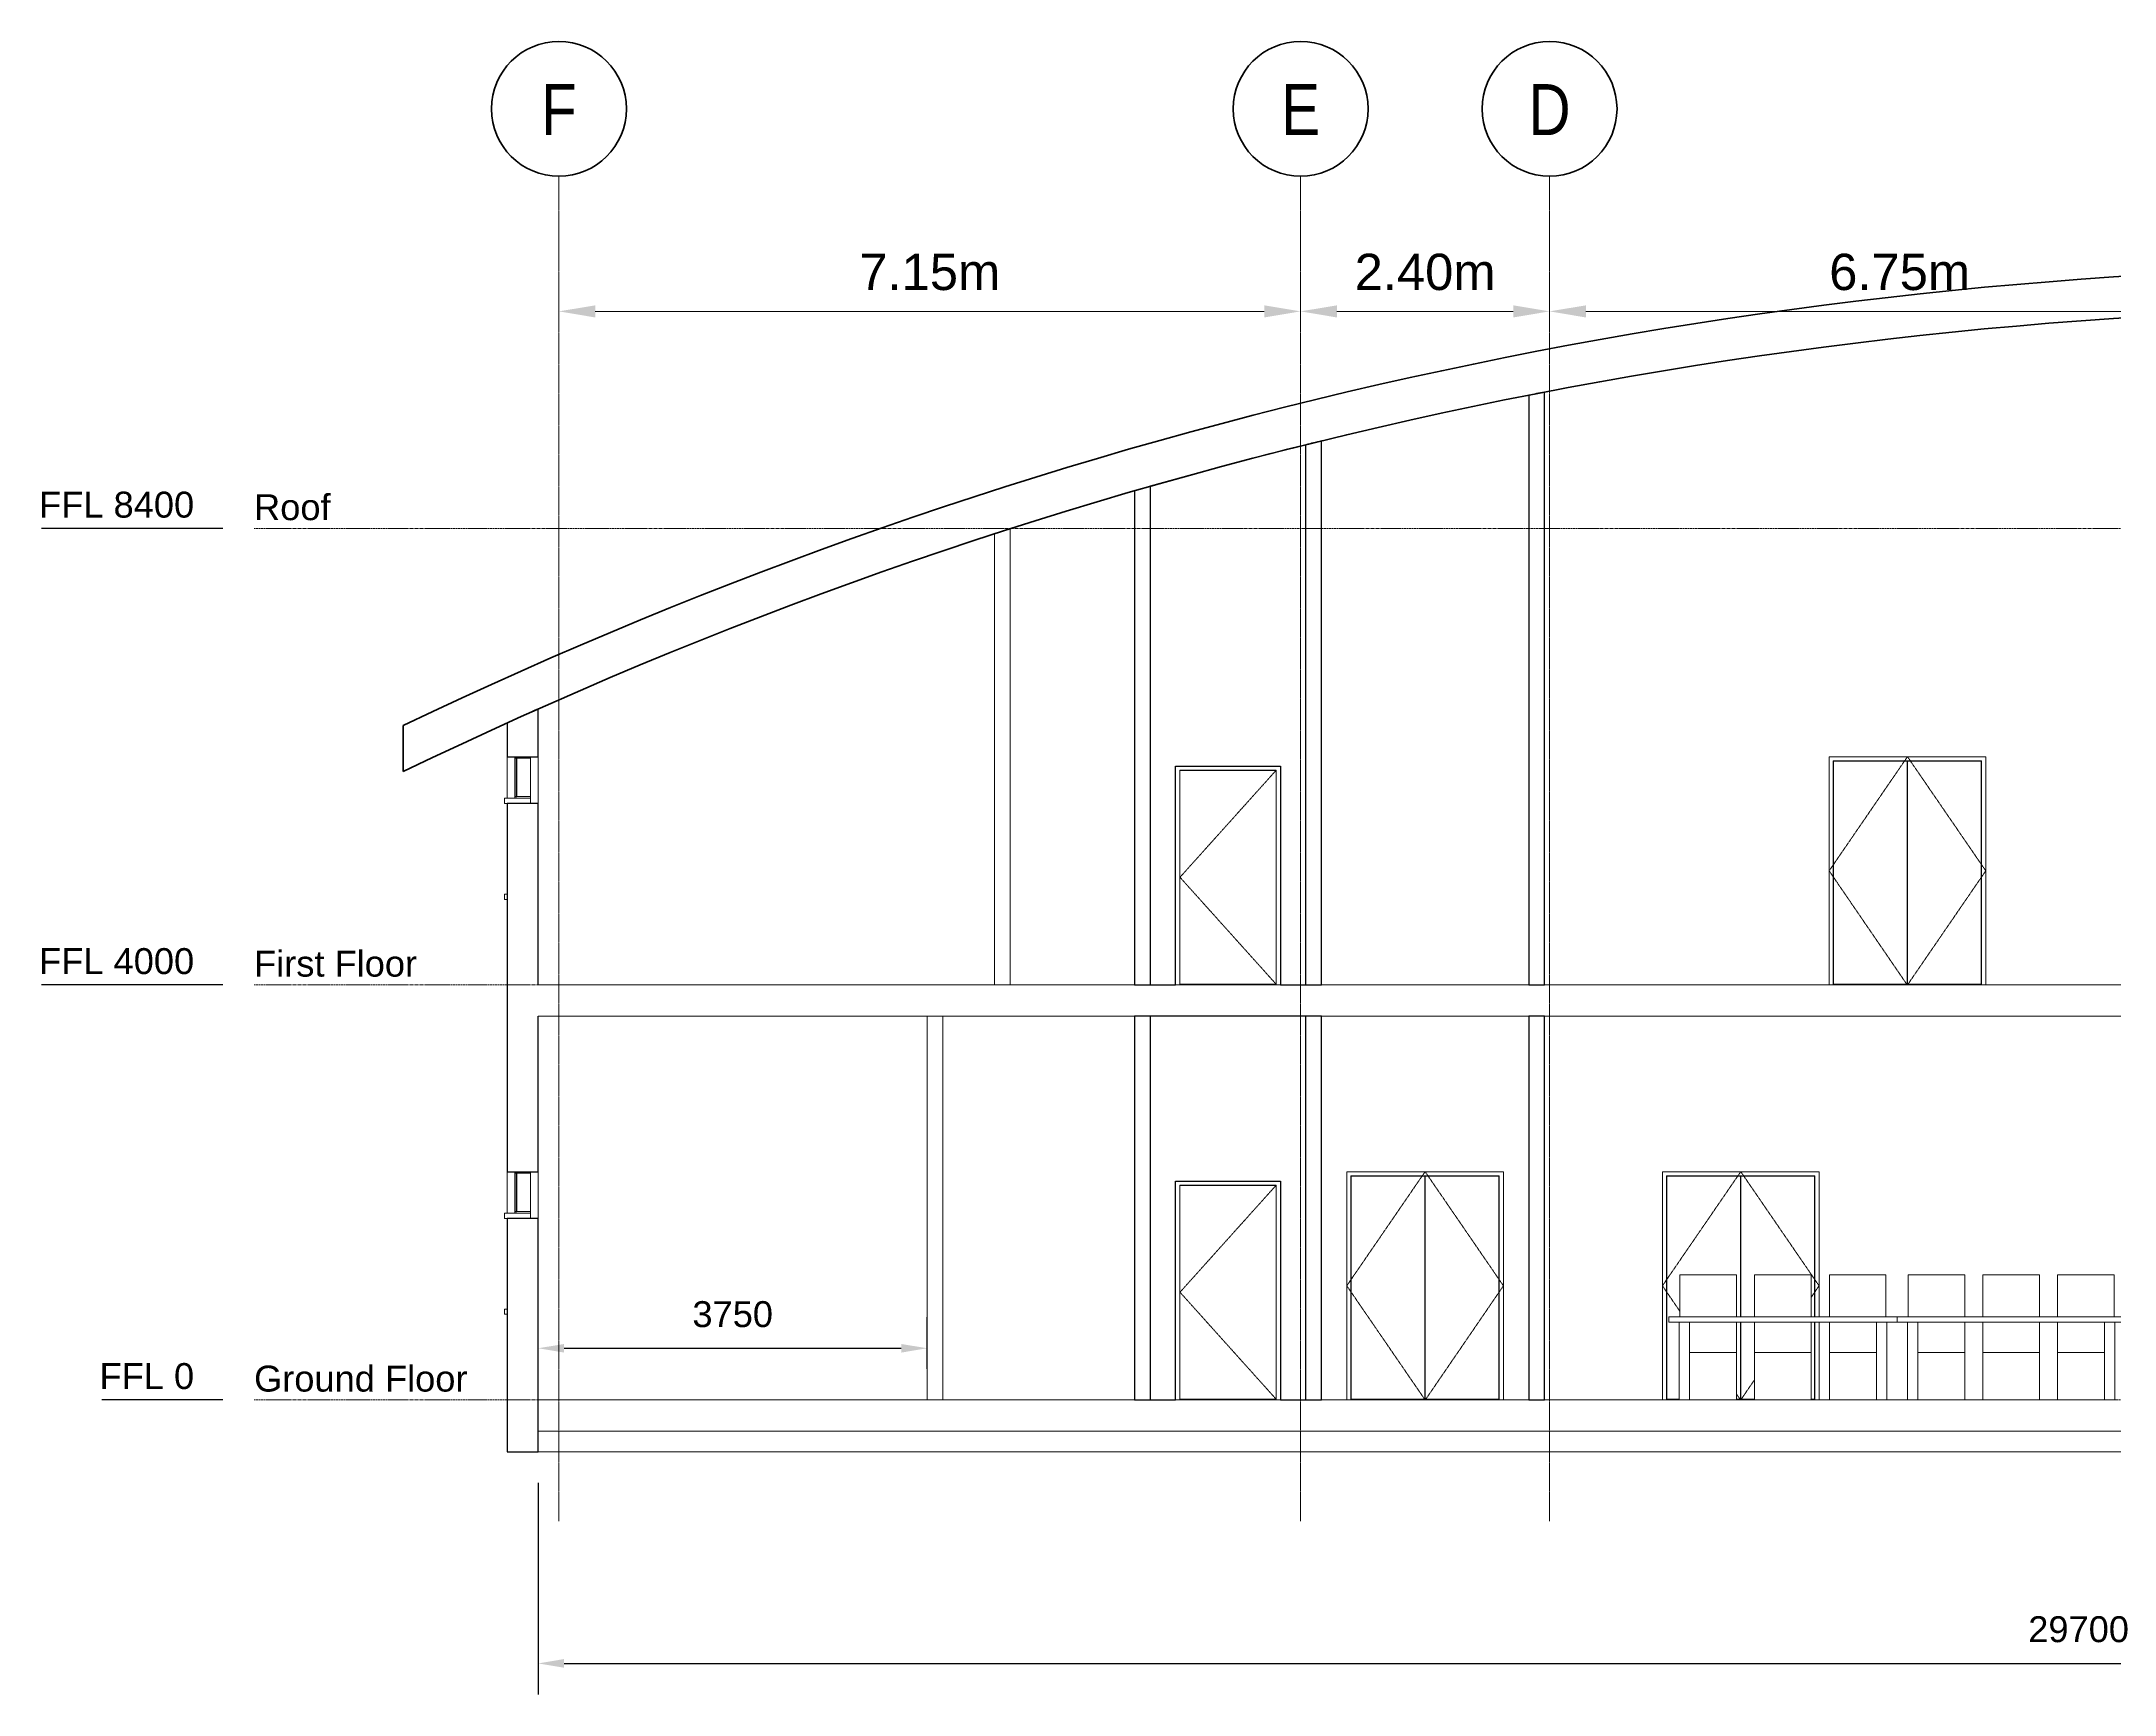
# Model space of a CAD drawing. Header units: millimetres. Extents: x -11910 to 25931, y -2840 to 13095.
# Drawn here: x -11910 to 8075, y -2840 to 13095 of the extents above; entities that cross this region are included whole.
import ezdxf

# ---------------------------------------------------------------- set-up
doc = ezdxf.new("R2010")
doc.units = ezdxf.units.MM
for name, pattern in [('AEC_Centre', [24, 12, -4, 4, -4]), ('Elevation Swing', [3, 2, -1]), ('Grid Line', [21, 12, -3, 3, -3])]:
    doc.linetypes.add(name, pattern=pattern)
for name, color, linetype, lineweight in [('A-G22-M-FloorOutline', 6, 'Continuous', 15), ('A-G24-M-Roofs', 4, 'Continuous', 15), ('A-G25-M-Walls', 7, 'Continuous', 15), ('A-G252-M-WallsInterior', 7, 'Continuous', 15), ('A-G321-M-WindowCills', 3, 'Continuous', 15), ('A-G321-M-Windows', 6, 'Continuous', 15), ('A-G322-M-DoorFrames', 1, 'Continuous', 15), ('A-G322-M-Doors', 1, 'Continuous', 15), ('A-G4-M-FFE', 5, 'Continuous', 15), ('A-G421-M-GridsStructural', 1, 'Continuous', 5), ('A-Z051-M-Levels', 6, 'Continuous', 5), ('A-Z23-D-Dimensions', 7, 'Continuous', 5)]:
    doc.layers.add(name, color=color, linetype=linetype, lineweight=lineweight)
doc.styles.add('WF-2.5', font='arial.ttf', dxfattribs={"height": 2.5})
doc.styles.add('WF-3.5', font='arial.ttf', dxfattribs={"height": 3.5})
doc.dimstyles.new('WF-Dims', dxfattribs={"dimtxt": 2.5, "dimasz": 2.5, "dimexe": 3, "dimexo": 3, "dimgap": 2, "dimtad": 1, "dimdec": 0, "dimzin": 0, "dimdsep": 46, "dimtxsty": 'WF-2.5', "dimcen": 0, "dimadec": 0, "dimazin": 0, "dimtfac": 1, "dimtdec": 0, "dimtix": 1, "dimtofl": 0, "dimtmove": 0, "dimatfit": 3, "dimfxl": 1, "dimtolj": 1, "dimtzin": 0, "dimarcsym": 0})
doc.dimstyles.new('WF-Dims-Grid', dxfattribs={"dimtxt": 3.5, "dimasz": 3.5, "dimexe": 3, "dimexo": 3, "dimgap": 2, "dimtad": 1, "dimlfac": 0.001, "dimzin": 0, "dimdsep": 46, "dimtxsty": 'WF-3.5', "dimcen": 0, "dimse1": 1, "dimse2": 1, "dimclrd": 1, "dimclrt": 1, "dimadec": 0, "dimazin": 0, "dimtfac": 1, "dimtix": 1, "dimtofl": 0, "dimtmove": 0, "dimatfit": 3, "dimfxl": 1, "dimtolj": 1, "dimtzin": 0, "dimlwd": 18, "dimarcsym": 0})
doc.dimstyles.new('WF-Levels', dxfattribs={"dimtxt": 2.5, "dimasz": 3.5, "dimexe": 3, "dimexo": 3, "dimgap": 1, "dimtad": 1, "dimtih": 1, "dimtoh": 1, "dimdec": 0, "dimzin": 0, "dimdsep": 46, "dimtxsty": 'WF-2.5', "dimblk": 'ARCHTICK', "dimcen": 0, "dimadec": 0, "dimazin": 0, "dimtfac": 1, "dimtdec": 0, "dimtix": 1, "dimtofl": 0, "dimtmove": 0, "dimatfit": 3, "dimfxl": 1, "dimtolj": 1, "dimtzin": 0, "dimarcsym": 0})

# ---------------------------------------------------------------- blocks, each defined once
blk = doc.blocks.new('Curtain Wall Panel - Plain - Curtain Wall Panel - Plain-238387-Section 2')
at = {"layer": 'A-G321-M-Windows', "lineweight": 20}
for p, q in [((-7196, 2200), (-7346, 2200)), ((-7346, 2200), (-7346, 2185)), ((-7196, 2185), (-7196, 2200)), ((-7346, 2185), (-7196, 2185)), ((-7196, 1815), (-7346, 1815)), ((-7346, 1815), (-7346, 1800)), ((-7346, 1800), (-7196, 1800)), ((-7196, 1800), (-7196, 1815))]:
    blk.add_line(p, q, dxfattribs=at)
at = {"layer": 'A-G321-M-Windows', "lineweight": 25}
for p, q in [((-7326, 2185), (-7346, 2185)), ((-7346, 2185), (-7346, 1815)), ((-7326, 1815), (-7326, 2185)), ((-7346, 1815), (-7326, 1815))]:
    blk.add_line(p, q, dxfattribs=at)
at = {"layer": 'A-G321-M-Windows'}
blk.add_line((-7196, 1815), (-7196, 2185), dxfattribs=at)
blk = doc.blocks.new('Rectangular Mullion - 50 x 250mm-238265-Section 2')
at = {"layer": 'A-G321-M-WindowCills', "lineweight": 20}
for p, q in [((-7196, 1800), (-7446, 1800)), ((-7446, 1800), (-7446, 1750)), ((-7196, 1750), (-7196, 1800)), ((-7446, 1750), (-7196, 1750))]:
    blk.add_line(p, q, dxfattribs=at)
blk = doc.blocks.new('Rectangular Mullion - 50 x 250mm-250306-Section 2')
at = {"layer": 'A-G321-M-WindowCills'}
for p, q in [((-7421, 875), (-7446, 875)), ((-7446, 875), (-7446, 825)), ((-7446, 825), (-7421, 825))]:
    blk.add_line(p, q, dxfattribs=at)
blk = doc.blocks.new('Concept Dbl Door - 1510 x 2200mm-254057-Section 2')
at = {"layer": 'A-G322-M-DoorFrames'}
for p, q in [((674, 2200), (674, 0)), ((2184, 2200), (674, 2200)), ((2184, 0), (2184, 2200)), ((714, 0), (714, 2160)), ((714, 2160), (2144, 2160)), ((2144, 2160), (2144, 0))]:
    blk.add_line(p, q, dxfattribs=at)
at = {"layer": 'A-G322-M-Doors', "linetype": 'Elevation Swing'}
for p, q in [((1429, 2200), (674, 1100)), ((1429, 2200), (2184, 1100)), ((674, 1100), (1429, 0)), ((2184, 1100), (1431, 0))]:
    blk.add_line(p, q, dxfattribs=at)
at = {"layer": 'A-G322-M-Doors'}
for p, q in [((1427, 2157), (717, 2157)), ((717, 2157), (717, 6)), ((1427, 6), (1427, 2157)), ((2141, 2157), (1430, 2157)), ((1430, 2157), (1430, 6)), ((2141, 6), (2141, 2157)), ((717, 6), (1427, 6)), ((1430, 6), (2141, 6))]:
    blk.add_line(p, q, dxfattribs=at)
blk = doc.blocks.new('Concept Sgl Door - 1010 x 2110mm-241319-Section 2')
at = {"layer": 'A-G322-M-DoorFrames', "lineweight": 20}
for p, q in [((34, 2110), (-976, 2110)), ((-976, 2110), (-976, 0)), ((-936, 0), (-936, 2070)), ((-936, 2070), (-6, 2070)), ((-6, 2070), (-6, 0)), ((34, 0), (34, 2110)), ((-976, 0), (-936, 0)), ((-6, 0), (34, 0))]:
    blk.add_line(p, q, dxfattribs=at)
at = {"layer": 'A-G322-M-Doors', "linetype": 'Elevation Swing'}
for p, q in [((-8, 2068), (-934, 1038)), ((-934, 1038), (-8, 8))]:
    blk.add_line(p, q, dxfattribs=at)
at = {"layer": 'A-G322-M-Doors'}
for p, q in [((-8, 2068), (-934, 2068)), ((-934, 2068), (-934, 8)), ((-8, 8), (-8, 2068)), ((-934, 8), (-8, 8))]:
    blk.add_line(p, q, dxfattribs=at)
blk = doc.blocks.new('Concept Dbl Door - 1510 x 2200mm-240964-Section 2')
at = {"layer": 'A-G322-M-DoorFrames'}
for p, q in [((5227, 2200), (3717, 2200)), ((3717, 2200), (3717, 0)), ((5227, 800), (5227, 2200)), ((3757, 0), (3757, 2160)), ((3757, 2160), (5187, 2160)), ((5187, 2160), (5187, 800)), ((5187, 750), (5187, 0)), ((5227, 0), (5227, 750))]:
    blk.add_line(p, q, dxfattribs=at)
at = {"layer": 'A-G322-M-Doors', "linetype": 'Elevation Swing'}
for p, q in [((4472, 2200), (3717, 1100)), ((4472, 2200), (5227, 1100)), ((3717, 1100), (3886, 853)), ((5227, 1100), (5152, 991)), ((4432, 55), (4470, 0)), ((4606, 196), (4472, 0))]:
    blk.add_line(p, q, dxfattribs=at)
at = {"layer": 'A-G322-M-Doors'}
for p, q in [((4470, 2157), (3760, 2157)), ((3760, 2157), (3760, 6)), ((4470, 800), (4470, 2157)), ((5184, 2157), (4473, 2157)), ((4473, 2157), (4473, 800)), ((5184, 800), (5184, 2157)), ((4470, 6), (4470, 750)), ((4473, 750), (4473, 6)), ((5184, 6), (5184, 750)), ((3760, 6), (3879, 6)), ((4432, 6), (4470, 6)), ((4473, 6), (4606, 6)), ((5152, 6), (5184, 6))]:
    blk.add_line(p, q, dxfattribs=at)
blk = doc.blocks.new('Concept Table - Grade 1 - Conference Table-246450-Section 2')
at = {"layer": 'A-G4-M-FFE', "lineweight": 5}
for p, q in [((5979, 800), (8179, 800)), ((5979, 800), (5979, 750)), ((8179, 800), (8179, 750)), ((8179, 750), (5979, 750)), ((6079, 750), (6079, 0)), ((6179, 0), (6179, 750)), ((7979, 750), (7979, 0)), ((8079, 0), (8079, 750)), ((6179, 0), (6079, 0)), ((8079, 0), (7979, 0))]:
    blk.add_line(p, q, dxfattribs=at)
blk = doc.blocks.new('Concept Chair - Grade 1 - Concept Chair - Grade 1-244362-Section 2')
at = {"layer": 'A-G4-M-FFE'}
for p, q in [((3886, 800), (3886, 1206)), ((4432, 1206), (3886, 1206)), ((4432, 1206), (4432, 800)), ((4432, 750), (4432, 457)), ((4432, 457), (3979, 457)), ((4432, 457), (4432, 0))]:
    blk.add_line(p, q, dxfattribs=at)
blk = doc.blocks.new('Concept Chair - Grade 1 - Concept Chair - Grade 1-V7-Section 2')
at = {"layer": 'A-G4-M-FFE'}
for p, q in [((4606, 800), (4606, 1206)), ((5152, 1206), (4606, 1206)), ((5152, 1206), (5152, 800)), ((4606, 457), (4606, 750)), ((5152, 750), (5152, 457)), ((4606, 0), (4606, 457)), ((5152, 457), (4606, 457)), ((5152, 457), (5152, 0))]:
    blk.add_line(p, q, dxfattribs=at)
blk = doc.blocks.new('Concept Chair - Grade 1 - Concept Chair - Grade 1-V8-Section 2')
at = {"layer": 'A-G4-M-FFE'}
for p, q in [((5326, 800), (5326, 1206)), ((5872, 1206), (5326, 1206)), ((5872, 1206), (5872, 800)), ((5326, 457), (5326, 750)), ((5326, 0), (5326, 457)), ((5779, 457), (5326, 457))]:
    blk.add_line(p, q, dxfattribs=at)
blk = doc.blocks.new('Concept Chair - Grade 1 - Concept Chair - Grade 1-246901-Section 2')
at = {"layer": 'A-G4-M-FFE'}
for p, q in [((7526, 800), (7526, 1206)), ((8072, 1206), (7526, 1206)), ((8072, 1206), (8072, 800)), ((7526, 457), (7526, 750)), ((7526, 0), (7526, 457)), ((7979, 457), (7526, 457))]:
    blk.add_line(p, q, dxfattribs=at)
blk = doc.blocks.new('Concept Chair - Grade 1 - Concept Chair - Grade 1-V9-Section 2')
at = {"layer": 'A-G4-M-FFE'}
for p, q in [((6806, 800), (6806, 1206)), ((7352, 1206), (6806, 1206)), ((7352, 1206), (7352, 800)), ((6806, 457), (6806, 750)), ((7352, 750), (7352, 457)), ((6806, 0), (6806, 457)), ((7352, 457), (6806, 457)), ((7352, 457), (7352, 0))]:
    blk.add_line(p, q, dxfattribs=at)
blk = doc.blocks.new('Concept Chair - Grade 1 - Concept Chair - Grade 1-V10-Section 2')
at = {"layer": 'A-G4-M-FFE'}
for p, q in [((6086, 800), (6086, 1206)), ((6632, 1206), (6086, 1206)), ((6632, 1206), (6632, 800)), ((6632, 750), (6632, 457)), ((6632, 457), (6179, 457)), ((6632, 457), (6632, 0))]:
    blk.add_line(p, q, dxfattribs=at)
blk = doc.blocks.new('Concept Dbl Door - 1510 x 2200mm-V35-Section 2')
at = {"layer": 'A-G322-M-DoorFrames'}
for p, q in [((6834, 6200), (5324, 6200)), ((5324, 6200), (5324, 4000)), ((6834, 4000), (6834, 6200)), ((5364, 4000), (5364, 6160)), ((5364, 6160), (6794, 6160)), ((6794, 6160), (6794, 4000))]:
    blk.add_line(p, q, dxfattribs=at)
at = {"layer": 'A-G322-M-Doors', "linetype": 'Elevation Swing'}
for p, q in [((6079, 6200), (5324, 5100)), ((6079, 6200), (6834, 5100)), ((5324, 5100), (6077, 4000)), ((6834, 5100), (6079, 4000))]:
    blk.add_line(p, q, dxfattribs=at)
at = {"layer": 'A-G322-M-Doors'}
for p, q in [((6077, 6157), (5367, 6157)), ((5367, 6157), (5367, 4006)), ((6077, 4006), (6077, 6157)), ((6791, 6157), (6080, 6157)), ((6080, 6157), (6080, 4006)), ((6791, 4006), (6791, 6157)), ((5367, 4006), (6077, 4006)), ((6080, 4006), (6791, 4006))]:
    blk.add_line(p, q, dxfattribs=at)
blk = doc.blocks.new('Grid - AEC-Grid_Head_Circle-202168-Section 2')
at = {"layer": 'A-G421-M-GridsStructural', "lineweight": 50}
blk.add_circle((-6921, 12445), 650, dxfattribs=at)
blk = doc.blocks.new('*D159')
at = {"layer": 'A-Z23-D-Dimensions', "color": 0, "lineweight": -2, "ltscale": 0.5, "transparency": 16777216}
for p, q in [((-7121, 300), (-7121, 798)), ((-3371, 300), (-3371, 798)), ((-6871, 498), (-3621, 498))]:
    blk.add_line(p, q, dxfattribs=at)
at = {"layer": 'A-Z23-D-Dimensions', "color": 0, "ltscale": 0.5, "transparency": 16777216}
for points in [[(-6871, 539), (-6871, 456), (-7121, 498)], [(-3621, 539), (-3621, 456), (-3371, 498)]]:
    blk.add_solid(points, dxfattribs=at)
at = {"layer": 'Defpoints', "color": 0, "ltscale": 0.5, "transparency": 16777216}
for p in [(-3371, 498), (-7121, 0), (-3371, 0)]:
    blk.add_point(p, dxfattribs=at)
at = {"layer": 'A-Z23-D-Dimensions', "color": 0, "ltscale": 0.5, "transparency": 16777216, "insert": (-5246, 825), "char_height": 250, "attachment_point": 5, "style": 'WF-2.5'}
blk.add_mtext('\\A1;3750', dxfattribs=at)
blk = doc.blocks.new('*D161')
at = {"layer": 'A-Z23-D-Dimensions', "color": 1, "lineweight": 18, "transparency": 16777216}
blk.add_line((-6571, 10493), (-121, 10493), dxfattribs=at)
at = {"layer": 'A-Z23-D-Dimensions', "color": 1, "transparency": 16777216}
for points in [[(-6571, 10551), (-6571, 10434), (-6921, 10493)], [(-121, 10551), (-121, 10434), (229, 10493)]]:
    blk.add_solid(points, dxfattribs=at)
at = {"layer": 'Defpoints', "color": 0, "transparency": 16777216}
for p in [(-6921, 11795), (229, 11795), (229, 10493)]:
    blk.add_point(p, dxfattribs=at)
at = {"layer": 'A-Z23-D-Dimensions', "color": 1, "transparency": 16777216, "insert": (-3346, 10871), "char_height": 350, "attachment_point": 5, "style": 'WF-3.5'}
blk.add_mtext('\\A1;7.15m', dxfattribs=at)
blk = doc.blocks.new('*D162')
at = {"layer": 'A-Z23-D-Dimensions', "color": 1, "lineweight": 18, "transparency": 16777216}
blk.add_line((579, 10493), (2279, 10493), dxfattribs=at)
at = {"layer": 'A-Z23-D-Dimensions', "color": 1, "transparency": 16777216}
for points in [[(579, 10551), (579, 10434), (229, 10493)], [(2279, 10551), (2279, 10434), (2629, 10493)]]:
    blk.add_solid(points, dxfattribs=at)
at = {"layer": 'Defpoints', "color": 0, "transparency": 16777216}
for p in [(229, 11795), (2629, 11795), (2629, 10493)]:
    blk.add_point(p, dxfattribs=at)
at = {"layer": 'A-Z23-D-Dimensions', "color": 1, "transparency": 16777216, "insert": (1429, 10871), "char_height": 350, "attachment_point": 5, "style": 'WF-3.5'}
blk.add_mtext('\\A1;2.40m', dxfattribs=at)
blk = doc.blocks.new('*D163')
at = {"layer": 'A-Z23-D-Dimensions', "color": 1, "lineweight": 18, "transparency": 16777216}
blk.add_line((2979, 10493), (9029, 10493), dxfattribs=at)
at = {"layer": 'A-Z23-D-Dimensions', "color": 1, "transparency": 16777216}
for points in [[(2979, 10551), (2979, 10434), (2629, 10493)], [(9029, 10551), (9029, 10434), (9379, 10493)]]:
    blk.add_solid(points, dxfattribs=at)
at = {"layer": 'Defpoints', "color": 0, "transparency": 16777216}
for p in [(2629, 11795), (9379, 11795), (9379, 10493)]:
    blk.add_point(p, dxfattribs=at)
at = {"layer": 'A-Z23-D-Dimensions', "color": 1, "transparency": 16777216, "insert": (6004, 10871), "char_height": 350, "attachment_point": 5, "style": 'WF-3.5'}
blk.add_mtext('\\A1;6.75m', dxfattribs=at)
blk = doc.blocks.new('*D166')
at = {"layer": 'A-Z23-D-Dimensions', "color": 0, "lineweight": -2, "transparency": 16777216}
for p, q in [((-7121, -800), (-7121, -2840)), ((22579, -800), (22579, -2840)), ((-6871, -2540), (22329, -2540))]:
    blk.add_line(p, q, dxfattribs=at)
at = {"layer": 'A-Z23-D-Dimensions', "color": 0, "transparency": 16777216}
for points in [[(-6871, -2498), (-6871, -2582), (-7121, -2540)], [(22329, -2498), (22329, -2582), (22579, -2540)]]:
    blk.add_solid(points, dxfattribs=at)
at = {"layer": 'Defpoints', "color": 0, "transparency": 16777216}
for p in [(-7121, -500), (22579, -500), (22579, -2540)]:
    blk.add_point(p, dxfattribs=at)
at = {"layer": 'A-Z23-D-Dimensions', "color": 0, "transparency": 16777216, "insert": (7729, -2212), "char_height": 250, "attachment_point": 5, "style": 'WF-2.5'}
blk.add_mtext('\\A1;29700', dxfattribs=at)
blk = doc.blocks.new('*D168')
at = {"layer": 'A-Z051-M-Levels', "color": 0, "lineweight": -2, "transparency": 16777216}
blk.add_line((-10160, 8400), (-11910, 8400), dxfattribs=at)
at = {"layer": 'Defpoints', "color": 0, "transparency": 16777216}
for p in [(-10360, 8400), (-9860, 8400), (0, 0)]:
    blk.add_point(p, dxfattribs=at)
at = {"layer": 'A-Z051-M-Levels', "color": 0, "transparency": 16777216, "insert": (-11185, 8628), "char_height": 250, "attachment_point": 5, "style": 'WF-2.5'}
blk.add_mtext('\\A1;FFL 8400', dxfattribs=at)
blk = doc.blocks.new('_ArchTick')
at = {"color": 0, "linetype": 'ByBlock', "const_width": 0.15}
blk.add_lwpolyline([(-0.5, -0.5), (0.5, 0.5)], dxfattribs=at)
blk = doc.blocks.new('*D169')
at = {"layer": 'A-Z051-M-Levels', "color": 0, "lineweight": -2, "transparency": 16777216}
blk.add_line((-10160, 4000), (-11910, 4000), dxfattribs=at)
at = {"layer": 'Defpoints', "color": 0, "transparency": 16777216}
for p in [(-10360, 4000), (-9860, 4000), (0, 0)]:
    blk.add_point(p, dxfattribs=at)
at = {"layer": 'A-Z051-M-Levels', "color": 0, "transparency": 16777216, "insert": (-11185, 4228), "char_height": 250, "attachment_point": 5, "style": 'WF-2.5'}
blk.add_mtext('\\A1;FFL 4000', dxfattribs=at)
blk = doc.blocks.new('*D170')
at = {"layer": 'A-Z051-M-Levels', "color": 0, "lineweight": -2, "transparency": 16777216}
blk.add_line((-10160, 0), (-11327, 0), dxfattribs=at)
at = {"layer": 'Defpoints', "color": 0, "transparency": 16777216}
for p in [(-10360, 0), (-9860, 0), (0, 0)]:
    blk.add_point(p, dxfattribs=at)
at = {"layer": 'A-Z051-M-Levels', "color": 0, "transparency": 16777216, "insert": (-10894, 228), "char_height": 250, "attachment_point": 5, "style": 'WF-2.5'}
blk.add_mtext('\\A1;FFL 0', dxfattribs=at)

msp = doc.modelspace()

# ---------------------------------------------------------------- linework, layer by layer
at = {"layer": 'A-G22-M-FloorOutline', "lineweight": 18}
for p, q in [((14338.285, 4000), (-7121.198, 4000)), ((-7121.198, 3700), (14338.285, 3700)), ((3878.802, 0), (-7121.198, 0)), ((5778.802, 0), (3978.802, 0)), ((6078.802, 0), (5878.802, 0)), ((7978.802, 0), (6178.802, 0)), ((-7121.198, -300), (22578.802, -300))]:
    msp.add_line(p, q, dxfattribs=at)
at = {"layer": 'A-G24-M-Roofs', "lineweight": 50}
msp.add_line((-8421.198, 6500), (-8421.198, 6055.909), dxfattribs=at)
for radius, start, end in [(44957.828, 90.1820485, 115.6243225), (44557.828, 90.1836828, 115.8712822)]:
    msp.add_arc((11021.649, -34036.181), radius, start, end, dxfattribs=at)
at = {"layer": 'A-G25-M-Walls'}
for p, q in [((-1612.983, 8692.803), (-1650.818, 8681.597)), ((-2284.502, 8488.475), (-2345.824, 8469.238)), ((-2946.851, 8275.531), (-3037.213, 8245.593)), ((-3607.757, 8051.59), (-3724.81, 8010.721)), ((-4267.096, 7816.588), (-4408.441, 7764.684)), ((-4926.398, 7569.825), (-5087.932, 7507.548)), ((-5589.885, 7309.398), (-5763.107, 7239.38)), ((-6273.454, 7028.151), (-6433.792, 6960.253)), ((-7421.198, 5800), (-7421.198, 6200)), ((-7121.198, 6200), (-7121.198, 5750)), ((-7421.198, 1800), (-7421.198, 2200)), ((-7121.198, 2200), (-7121.198, 1750)), ((673.802, 0), (673.802, 2200)), ((673.802, 2200), (2183.802, 2200)), ((2183.802, 2200), (2183.802, 0)), ((-7121.198, -500), (22578.802, -500))]:
    msp.add_line(p, q, dxfattribs=at)
at = {"layer": 'A-G25-M-Walls', "lineweight": 25}
for p, q in [((-7121.198, 6200), (-7121.198, 6660.712)), ((-7421.198, 6525.641), (-7421.198, 6200)), ((-7421.198, 6200), (-7121.198, 6200)), ((-7121.198, 5750), (-7421.198, 5750)), ((-7421.198, 5750), (-7421.198, 2200)), ((-7121.198, 4000), (-7121.198, 5750)), ((-7121.198, 2200), (-7121.198, 3700)), ((-7421.198, 2200), (-7121.198, 2200)), ((-7121.198, 1750), (-7421.198, 1750)), ((-7421.198, 1750), (-7421.198, -500)), ((-7121.198, -500), (-7121.198, 1750)), ((-7421.198, -500), (-7121.198, -500))]:
    msp.add_line(p, q, dxfattribs=at)
msp.add_arc((11021.649, -34036.181), 44557.828, 114.0275139, 114.4505739, dxfattribs=at)
at = {"layer": 'A-G252-M-WallsInterior', "lineweight": 25}
for p, q in [((2428.802, 9685.244), (2428.802, 4000)), ((2578.802, 4000), (2578.802, 9714.457)), ((278.802, 4000), (278.802, 9207.214)), ((428.802, 4000), (428.802, 9244.202)), ((-1221.198, 8806.703), (-1221.198, 4000)), ((-1371.198, 8763.554), (-1371.198, 4000)), ((-976.198, 4000), (-976.198, 6110)), ((-976.198, 6110), (33.802, 6110)), ((33.802, 6110), (33.802, 4000)), ((-1371.198, 4000), (-976.198, 4000)), ((33.802, 4000), (428.802, 4000)), ((2428.802, 4000), (2578.802, 4000)), ((428.802, 3700), (-1371.198, 3700)), ((-1371.198, 3700), (-1371.198, 0)), ((-1221.198, 3700), (-1221.198, 0)), ((278.802, 0), (278.802, 3700)), ((428.802, 0), (428.802, 3700)), ((2428.802, 3700), (2428.802, 0)), ((2578.802, 3700), (2428.802, 3700)), ((2578.802, 0), (2578.802, 3700)), ((-976.198, 0), (-976.198, 2110)), ((-976.198, 2110), (33.802, 2110)), ((33.802, 2110), (33.802, 0)), ((-1371.198, 0), (-976.198, 0)), ((33.802, 0), (428.802, 0)), ((2428.802, 0), (2578.802, 0))]:
    msp.add_line(p, q, dxfattribs=at)
at = {"layer": 'A-G252-M-WallsInterior'}
for p, q in [((-1457.571, 8738.45), (-1692.594, 8669.182)), ((-2571.198, 8396.094), (-2571.198, 4000)), ((-2122.013, 8538.978), (-2374.756, 8460.129)), ((-2838.119, 8311.272), (-3123.728, 8216.728)), ((-2721.198, 4000), (-2721.198, 8347.979)), ((-3511.765, 8084.834), (-3800.54, 7984.084)), ((-4183.157, 7847.155), (-4470.719, 7741.642)), ((-4853.115, 7597.842), (-5135.341, 7489.132)), ((-5523.708, 7335.925), (-5794.863, 7226.452)), ((-6201.091, 7058.554), (-6449.463, 6953.577)), ((-6912.588, 6753.071), (-7099.182, 6670.52)), ((5323.802, 4000), (5323.802, 6200)), ((5323.802, 6200), (6833.802, 6200)), ((6833.802, 6200), (6833.802, 4000)), ((-3371.198, 0), (-3371.198, 3700)), ((-3221.198, 3700), (-3221.198, 0)), ((3716.534, 0), (3716.534, 2200)), ((3716.534, 2200), (5226.534, 2200)), ((5226.534, 2200), (5226.534, 800)), ((5226.534, 750), (5226.534, 0))]:
    msp.add_line(p, q, dxfattribs=at)
for start, end in [(93.8350152, 94.2633375), (96.6269489, 97.0589786), (95.6960278, 96.1276865), (94.7654051, 95.1958741), (98.4901021, 98.9204948), (97.5582615, 97.9898841), (100.3563247, 100.7810728), (99.4226786, 99.8508753), (101.3801008, 101.7845904), (102.3026769, 102.7032749), (103.2293167, 103.62107)]:
    msp.add_arc((11021.649, -34036.181), 44557.828, start, end, dxfattribs=at)
at = {"layer": 'A-G252-M-WallsInterior', "lineweight": 25}
for start, end in [(100.9224773, 101.1189825), (103.9514115, 105.9478962), (103.7527526, 103.9514115), (105.9478962, 106.1485991)]:
    msp.add_arc((11021.649, -34036.181), 44557.828, start, end, dxfattribs=at)
at = {"layer": 'A-G421-M-GridsStructural', "linetype": 'Grid Line'}
for p, q in [((-6921.198, -1169.091), (-6921.198, 11794.592)), ((228.802, -1169.091), (228.802, 11794.592)), ((2628.802, -1169.091), (2628.802, 11794.592))]:
    msp.add_line(p, q, dxfattribs=at)
at = {"layer": 'A-Z051-M-Levels', "linetype": 'AEC_Centre'}
for p, q in [((-9860.181, 8400), (25930.601, 8400)), ((-9860.181, 4000), (25930.601, 4000)), ((-9860.181, 0), (25930.601, 0))]:
    msp.add_line(p, q, dxfattribs=at)

# ---------------------------------------------------------------- block references
at = {"layer": 'A-G321-M-WindowCills'}
for name, p in [('Rectangular Mullion - 50 x 250mm-238265-Section 2', (0, 4000)), ('Rectangular Mullion - 50 x 250mm-250306-Section 2', (0, 4000)), ('Rectangular Mullion - 50 x 250mm-238265-Section 2', (0, 0)), ('Rectangular Mullion - 50 x 250mm-250306-Section 2', (0, 0))]:
    msp.add_blockref(name, p, dxfattribs=at)
at = {"layer": 'A-G321-M-Windows'}
for p in [(0, 4000), (0, 0)]:
    msp.add_blockref('Curtain Wall Panel - Plain - Curtain Wall Panel - Plain-238387-Section 2', p, dxfattribs=at)
at = {"layer": 'A-G322-M-Doors'}
for name, p in [('Concept Dbl Door - 1510 x 2200mm-V35-Section 2', (0, 0)), ('Concept Sgl Door - 1010 x 2110mm-241319-Section 2', (0, 4000)), ('Concept Dbl Door - 1510 x 2200mm-254057-Section 2', (0, 0)), ('Concept Dbl Door - 1510 x 2200mm-240964-Section 2', (0, 0)), ('Concept Sgl Door - 1010 x 2110mm-241319-Section 2', (0, 0))]:
    msp.add_blockref(name, p, dxfattribs=at)
at = {"layer": 'A-G4-M-FFE'}
for name, p in [('Concept Chair - Grade 1 - Concept Chair - Grade 1-244362-Section 2', (0, 0)), ('Concept Chair - Grade 1 - Concept Chair - Grade 1-V7-Section 2', (0, 0)), ('Concept Chair - Grade 1 - Concept Chair - Grade 1-V8-Section 2', (0, 0)), ('Concept Chair - Grade 1 - Concept Chair - Grade 1-V10-Section 2', (0, 0)), ('Concept Chair - Grade 1 - Concept Chair - Grade 1-V9-Section 2', (0, 0)), ('Concept Chair - Grade 1 - Concept Chair - Grade 1-246901-Section 2', (0, 0)), ('Concept Table - Grade 1 - Conference Table-246450-Section 2', (-2200, 0)), ('Concept Table - Grade 1 - Conference Table-246450-Section 2', (0, 0))]:
    msp.add_blockref(name, p, dxfattribs=at)
at = {"layer": 'A-G421-M-GridsStructural', "lineweight": 50}
for p in [(0, 0), (7150, 0), (9550, 0)]:
    msp.add_blockref('Grid - AEC-Grid_Head_Circle-202168-Section 2', p, dxfattribs=at)

# ---------------------------------------------------------------- texts
at = {"layer": 'A-G421-M-GridsStructural', "char_height": 491.64134, "attachment_point": 2, "line_spacing_factor": 0.968573}
for s, insert, width in [('\\fArial Narrow|b0|i0|c0|p34|;F', (-6921.32, 12683.654), 414), ('\\fArial Narrow|b0|i0|c0|p34|;E', (228.68, 12683.654), 450), ('\\fArial Narrow|b0|i0|c0|p34|;D', (2628.68, 12683.654), 486)]:
    msp.add_mtext(s, dxfattribs=dict(at, insert=insert, width=width))
at = {"layer": 'A-Z051-M-Levels', "char_height": 250, "attachment_point": 1, "line_spacing_factor": 0.968573, "style": 'WF-2.5'}
for s, insert, width in [('Roof', (-9860.181, 8730.258), 708), ('First Floor', (-9860.181, 4330.258), 2522.50467), ('Ground Floor', (-9860.181, 330.258), 3539.29644)]:
    msp.add_mtext(s, dxfattribs=dict(at, insert=insert, width=width))

# ---------------------------------------------------------------- dimensions: what is measured, and where the dimension line sits
at = {"layer": 'A-Z051-M-Levels'}
for feature_location, picture, middle in [((-9860.181, 8400), '*D168', (-11184.943, 8627.643)), ((-9860.181, 4000), '*D169', (-11184.943, 4227.643)), ((-9860.181466922, 0), '*D170', (-10893.588697481, 227.64324693))]:
    dim = msp.add_ordinate_dim(feature_location=feature_location, offset=(-500, 0), dtype=0, origin=(0, 0), text='FFL <>', dimstyle='WF-Levels', dxfattribs=at)
    dim.commit()
    dim.dimension.update_dxf_attribs({"geometry": picture, "text_midpoint": middle})
at = {"layer": 'A-Z23-D-Dimensions'}
for base, p1, p2, picture, middle in [((228.802, 10492.606), (-6921.198, 11794.592), (228.802, 11794.592), '*D161', (-3346.198, 10871.307)), ((2628.802, 10492.606), (228.802, 11794.592), (2628.802, 11794.592), '*D162', (1428.802, 10871.307)), ((9378.802, 10492.606), (2628.802, 11794.592), (9378.802, 11794.592), '*D163', (6003.802, 10871.307))]:
    dim = msp.add_linear_dim(base=base, p1=p1, p2=p2, dimstyle='WF-Dims-Grid', override={"dimpost": 'm'}, dxfattribs=at)
    dim.commit()
    dim.dimension.update_dxf_attribs({"geometry": picture, "text_midpoint": middle})
at = {"layer": 'A-Z23-D-Dimensions', "ltscale": 0.5}
dim = msp.add_linear_dim(base=(-3371.198, 497.684), p1=(-7121.198, 0), p2=(-3371.198, 0), dimstyle='WF-Dims', dxfattribs=at)
dim.commit()
dim.dimension.update_dxf_attribs({"geometry": '*D159', "text_midpoint": (-5246.198, 825.412)})
at = {"layer": 'A-Z23-D-Dimensions'}
dim = msp.add_linear_dim(base=(22578.802, -2540.03), p1=(-7121.198, -500), p2=(22578.802, -500), dimstyle='WF-Dims', dxfattribs=at)
dim.commit()
dim.dimension.update_dxf_attribs({"geometry": '*D166', "text_midpoint": (7728.802, -2212.387)})

doc.saveas('drawing.dxf')
